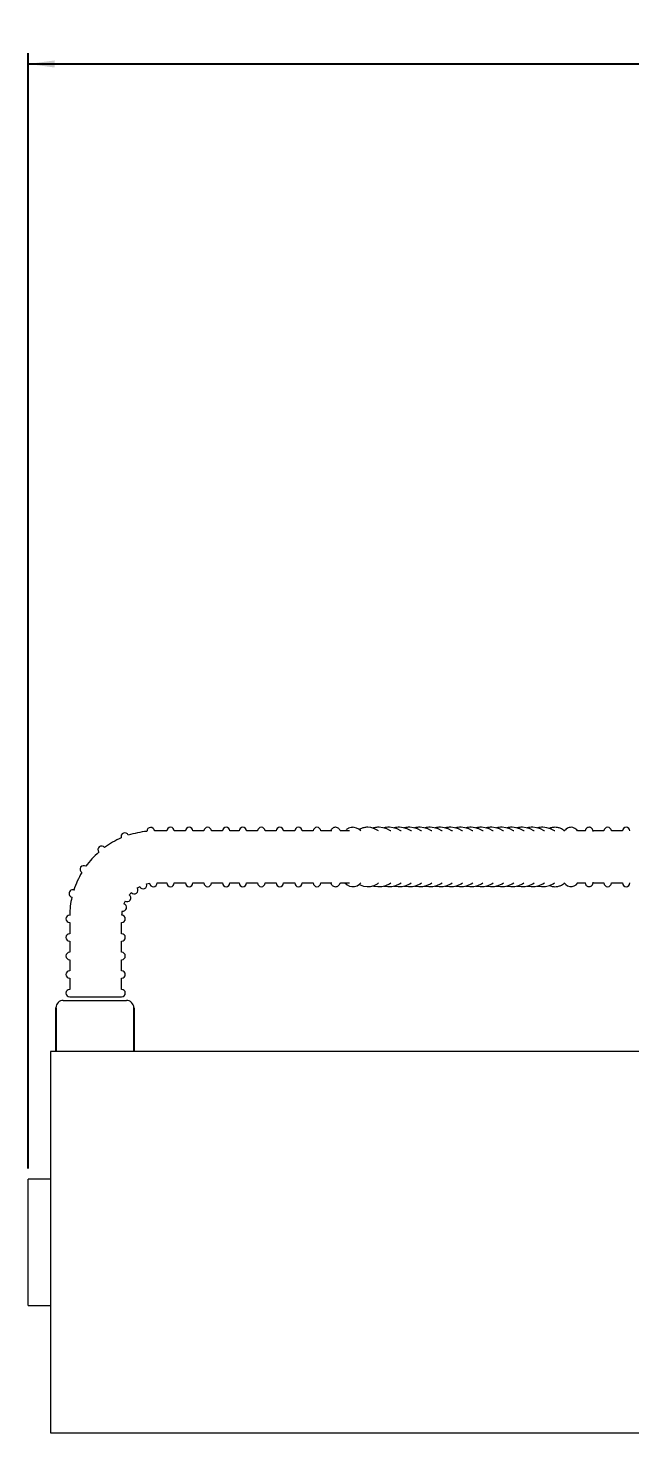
# Model space of a CAD drawing. Header units: inches. Extents: x 2.1 to 23.7, y 8.4 to 18.5.
# Drawn here: x 13.87 to 17.25, y 10.39 to 18.27 of the extents above; entities that cross this region are included whole.
import ezdxf

# ---------------------------------------------------------------- set-up
doc = ezdxf.new("R2010")
doc.units = ezdxf.units.IN
doc.header["$MEASUREMENT"] = 0
doc.layers.add('DIM', color=1, linetype='Continuous')
doc.styles.add('SLDTEXTSTYLE0', font='ARIAL.TTF', dxfattribs={"width": 0.7})
doc.dimstyles.new('SLDDIMSTYLE0', dxfattribs={"dimtxt": 0.15, "dimasz": 0.15, "dimexe": 0, "dimexo": 0.0625, "dimgap": 0.0375, "dimtad": 0, "dimtih": 1, "dimtoh": 1, "dimdec": 3, "dimlfac": 3, "dimrnd": 1e-09, "dimzin": 12, "dimdsep": 46, "dimtxsty": 'SLDTEXTSTYLE0', "dimsah": 1, "dimcen": 0.09, "dimadec": 0, "dimazin": 0, "dimtfac": 1, "dimtdec": 3, "dimtofl": 0, "dimtmove": 0, "dimatfit": 3, "dimfxl": 0, "dimtolj": 1, "dimtzin": 12, "dimarcsym": 0})

# ---------------------------------------------------------------- blocks, each defined once
blk = doc.blocks.new('*D5')
at = {"layer": 'DIM'}
for p, q in [((13.8672, 11.8699), (13.8672, 18.129)), ((13.8672, 18.069), (18.2593, 18.069)), ((23.3063, 18.069), (18.9142, 18.069)), ((23.3063, 14.0115), (23.3063, 18.129))]:
    blk.add_line(p, q, dxfattribs=at)
for points in [[(13.8672, 18.069), (14.0172, 18.049), (14.0172, 18.089)], [(23.3063, 18.069), (23.1563, 18.089), (23.1563, 18.049)]]:
    blk.add_solid(points, dxfattribs=at)
at = {"layer": 'DIM', "char_height": 0.15, "attachment_point": 1, "style": 'SLDTEXTSTYLE0'}
for s, insert in [('28 3/4"', (18.3218, 18.2624)), ('MAX.', (18.3958, 18.0291))]:
    blk.add_mtext(s, dxfattribs=dict(at, insert=insert))

msp = doc.modelspace()

# ---------------------------------------------------------------- linework, layer by layer
at = {"color": 7, "linetype": 'Continuous', "lineweight": 15}
for p, q in [((15.572519, 13.763999), (15.5341, 13.763999)), ((15.67259, 13.763999), (15.621269, 13.763999)), ((16.996474, 13.763999), (16.952442, 13.763999)), ((15.5341, 13.472333), (15.572655, 13.472333)), ((15.621195, 13.472333), (15.672456, 13.472333)), ((16.952868, 13.472333), (16.996588, 13.472333)), ((14.106144, 13.29163), (14.100715, 13.29163)), ((14.065123, 12.813199), (14.419289, 12.813199)), ((14.100715, 12.833297), (14.246548, 12.833297)), ((14.246548, 12.833297), (14.392381, 12.833297)), ((13.992206, 12.525699), (13.992206, 10.3857)), ((14.125774, 12.525699), (14.009342, 12.525699)), ((14.358638, 12.525699), (14.125774, 12.525699)), ((14.475071, 12.525699), (14.358638, 12.525699)), ((13.867206, 11.205266), (13.867206, 11.809866)), ((13.867206, 11.101533), (13.867206, 11.205266))]:
    msp.add_line(p, q, dxfattribs=at)
for p, q in [((14.023456, 12.771533), (14.023456, 12.525699)), ((14.460956, 12.771533), (14.460956, 12.525699))]:
    msp.add_line(p, q)
at = {"color": 7, "linetype": 'Continuous', "lineweight": 15, "flags": 128}
for points in [[(15.735816, 13.763999), (15.725251, 13.773381), (15.711974, 13.780728), (15.698163, 13.784386), (15.691273, 13.784833), (15.691273, 13.784833)], [(15.834712, 13.763999), (15.831245, 13.766818), (15.812291, 13.777046), (15.792425, 13.783068), (15.774033, 13.784833), (15.774033, 13.784833)], [(15.90466, 13.763999), (15.902577, 13.765547), (15.881663, 13.776054), (15.859647, 13.782522), (15.838409, 13.784808), (15.83596, 13.784833), (15.83596, 13.784833)], [(15.962151, 13.763999), (15.960068, 13.765547), (15.939153, 13.776054), (15.917137, 13.782522), (15.895899, 13.784808), (15.89345, 13.784833), (15.89345, 13.784833)], [(16.019641, 13.763999), (16.017558, 13.765547), (15.996644, 13.776054), (15.974627, 13.782522), (15.95339, 13.784808), (15.950941, 13.784833), (15.950941, 13.784833)], [(16.077132, 13.763999), (16.075048, 13.765547), (16.054134, 13.776054), (16.032118, 13.782522), (16.01088, 13.784808), (16.008431, 13.784833), (16.008431, 13.784833)], [(16.134622, 13.763999), (16.132539, 13.765547), (16.111625, 13.776054), (16.089608, 13.782522), (16.06837, 13.784808), (16.065922, 13.784833), (16.065922, 13.784833)], [(16.192113, 13.763999), (16.19003, 13.765547), (16.169115, 13.776054), (16.147099, 13.782522), (16.125861, 13.784808), (16.123412, 13.784833), (16.123412, 13.784833)], [(16.249603, 13.763999), (16.24752, 13.765547), (16.226606, 13.776054), (16.204589, 13.782522), (16.183351, 13.784808), (16.180902, 13.784833), (16.180902, 13.784833)], [(16.307093, 13.763999), (16.30501, 13.765547), (16.284096, 13.776054), (16.26208, 13.782522), (16.240842, 13.784808), (16.238393, 13.784833), (16.238393, 13.784833)], [(16.364584, 13.763999), (16.3625, 13.765547), (16.341586, 13.776054), (16.31957, 13.782522), (16.298332, 13.784808), (16.295883, 13.784833), (16.295883, 13.784833)], [(16.422074, 13.763999), (16.419991, 13.765547), (16.399077, 13.776054), (16.37706, 13.782522), (16.355823, 13.784808), (16.353374, 13.784833), (16.353374, 13.784833)], [(16.479565, 13.763999), (16.477482, 13.765547), (16.456567, 13.776054), (16.434551, 13.782522), (16.413313, 13.784808), (16.410864, 13.784833), (16.410864, 13.784833)], [(16.537055, 13.763999), (16.534972, 13.765547), (16.514058, 13.776054), (16.492041, 13.782522), (16.470803, 13.784808), (16.468355, 13.784833), (16.468355, 13.784833)], [(16.594546, 13.763999), (16.592463, 13.765547), (16.571548, 13.776054), (16.549532, 13.782522), (16.528294, 13.784808), (16.525845, 13.784833), (16.525845, 13.784833)], [(16.652036, 13.763999), (16.649953, 13.765547), (16.629039, 13.776054), (16.607022, 13.782522), (16.585784, 13.784808), (16.583335, 13.784833), (16.583335, 13.784833)], [(16.709526, 13.763999), (16.707443, 13.765547), (16.686529, 13.776054), (16.664513, 13.782522), (16.643275, 13.784808), (16.640826, 13.784833), (16.640826, 13.784833)], [(16.767017, 13.763999), (16.764934, 13.765547), (16.744019, 13.776054), (16.722003, 13.782522), (16.700765, 13.784808), (16.698316, 13.784833), (16.698316, 13.784833)], [(16.824507, 13.763999), (16.822424, 13.765547), (16.80151, 13.776054), (16.779493, 13.782522), (16.758255, 13.784808), (16.755807, 13.784833), (16.755807, 13.784833)], [(16.952812, 13.763999), (16.947873, 13.77032), (16.937222, 13.778727), (16.925847, 13.783541), (16.91584, 13.784833), (16.91584, 13.784833)], [(14.128701, 13.43151), (14.127532, 13.431834), (14.126516, 13.432116), (14.125654, 13.432354), (14.124948, 13.43255), (14.124398, 13.432703), (14.124004, 13.432812), (14.123768, 13.432877), (14.123689, 13.432899)], [(15.646606, 13.472333), (15.658094, 13.462391), (15.671408, 13.455273), (15.685246, 13.451841), (15.700363, 13.452278), (15.714498, 13.456694), (15.727515, 13.464631), (15.735623, 13.472333)], [(15.726597, 13.464071), (15.730948, 13.461446), (15.750648, 13.454362), (15.770778, 13.451554), (15.790769, 13.452959), (15.810147, 13.458419), (15.828514, 13.467739), (15.834532, 13.472333)], [(15.802981, 13.4564), (15.808091, 13.454707), (15.830565, 13.451618), (15.853077, 13.452702), (15.87508, 13.457883), (15.896053, 13.467003), (15.904139, 13.472333)], [(15.863924, 13.455256), (15.865582, 13.454707), (15.888055, 13.451618), (15.910567, 13.452702), (15.93257, 13.457883), (15.953543, 13.467003), (15.961629, 13.472333)], [(15.921414, 13.455256), (15.923072, 13.454707), (15.945546, 13.451618), (15.968058, 13.452702), (15.990061, 13.457883), (16.011034, 13.467003), (16.01912, 13.472333)], [(15.978905, 13.455256), (15.980563, 13.454707), (16.003036, 13.451618), (16.025548, 13.452702), (16.047551, 13.457883), (16.068524, 13.467003), (16.07661, 13.472333)], [(16.036395, 13.455256), (16.038053, 13.454707), (16.060526, 13.451618), (16.083039, 13.452702), (16.105041, 13.457883), (16.126015, 13.467003), (16.1341, 13.472333)], [(16.093886, 13.455256), (16.095543, 13.454707), (16.118017, 13.451618), (16.140529, 13.452702), (16.162532, 13.457883), (16.183505, 13.467003), (16.191591, 13.472333)], [(16.151376, 13.455256), (16.153034, 13.454707), (16.175507, 13.451618), (16.19802, 13.452702), (16.220022, 13.457883), (16.240996, 13.467003), (16.249081, 13.472333)], [(16.208867, 13.455256), (16.210524, 13.454707), (16.232998, 13.451618), (16.25551, 13.452702), (16.277513, 13.457883), (16.298486, 13.467003), (16.306572, 13.472333)], [(16.266357, 13.455256), (16.268015, 13.454707), (16.290488, 13.451618), (16.313, 13.452702), (16.335003, 13.457883), (16.355976, 13.467003), (16.364062, 13.472333)], [(16.323847, 13.455256), (16.325505, 13.454707), (16.347979, 13.451618), (16.370491, 13.452702), (16.392494, 13.457883), (16.413467, 13.467003), (16.421552, 13.472333)], [(16.381338, 13.455256), (16.382996, 13.454707), (16.405469, 13.451618), (16.427982, 13.452702), (16.449984, 13.457883), (16.470957, 13.467003), (16.479043, 13.472333)], [(16.438828, 13.455256), (16.440486, 13.454707), (16.462959, 13.451618), (16.485472, 13.452702), (16.507474, 13.457883), (16.528448, 13.467003), (16.536533, 13.472333)], [(16.496319, 13.455256), (16.497976, 13.454707), (16.52045, 13.451618), (16.542962, 13.452702), (16.564965, 13.457883), (16.585938, 13.467003), (16.594024, 13.472333)], [(16.553809, 13.455256), (16.555467, 13.454707), (16.57794, 13.451618), (16.600453, 13.452702), (16.622455, 13.457883), (16.643428, 13.467003), (16.651514, 13.472333)], [(16.6113, 13.455256), (16.612957, 13.454707), (16.635431, 13.451618), (16.657943, 13.452702), (16.679946, 13.457883), (16.700919, 13.467003), (16.709005, 13.472333)], [(16.66879, 13.455256), (16.670448, 13.454707), (16.692921, 13.451618), (16.715434, 13.452702), (16.737436, 13.457883), (16.758409, 13.467003), (16.766495, 13.472333)], [(16.72628, 13.455256), (16.727938, 13.454707), (16.750412, 13.451618), (16.772924, 13.452702), (16.794927, 13.457883), (16.8159, 13.467003), (16.823985, 13.472333)], [(16.879213, 13.47168), (16.885986, 13.463933), (16.89677, 13.456311), (16.908306, 13.452228), (16.921671, 13.451935), (16.933607, 13.455656), (16.944031, 13.462478), (16.953419, 13.472333)]]:
    msp.add_lwpolyline(points, dxfattribs=at)
at = {"color": 7, "linetype": 'Continuous', "lineweight": 15}
for centre, radius, start, end in [((14.579881, 13.284833), 0.479167, 113.308617, 126.2032616), ((14.409781, 13.732791), 0.020833, 20.7928703, 200.7928703), ((14.579881, 13.284833), 0.479167, 95.386423, 108.3024059), ((14.555739, 13.763391), 0.020833, 2.8879392, 182.8879392), ((14.579881, 13.284833), 0.479167, 90, 90.401299), ((14.667246, 13.763999), 0.020833, 0, 180), ((14.771413, 13.763999), 0.020833, 0, 180), ((14.87558, 13.763999), 0.020833, 0, 180), ((14.979746, 13.763999), 0.020833, 0, 180), ((15.07277, 13.763999), 0.020833, 0, 180), ((15.176937, 13.763999), 0.020833, 0, 180), ((15.281104, 13.763999), 0.020833, 0, 180), ((15.38527, 13.763999), 0.020833, 0, 180), ((15.489437, 13.763999), 0.020833, 0, 180), ((17.121548, 13.763999), 0.020833, 0, 180), ((17.225714, 13.763999), 0.020833, 0, 180), ((14.579881, 13.284833), 0.479167, 131.1928558, 144.0951709), ((14.2803, 13.6588), 0.020833, 38.6978014, 218.6978014), ((14.179837, 13.548586), 0.020833, 56.6027325, 236.6027325), ((14.579881, 13.284833), 0.479167, 149.0931611, 162.0130986), ((14.118124, 13.412823), 0.020833, 74.5076636, 254.5076636), ((14.423342, 13.38804), 0.020833, 236.6027325, 56.6027325), ((14.579881, 13.284833), 0.1875, 134.9939119, 140.2823891), ((14.462654, 13.431168), 0.020833, 218.6978014, 38.6978014), ((14.579881, 13.284833), 0.1875, 117.1490627, 122.4383116), ((14.51332, 13.460121), 0.020833, 203.9776088, 20.7928703), ((14.579881, 13.284833), 0.1875, 99.232838, 104.5347435), ((14.570434, 13.472095), 0.020833, 182.8879392, 2.8879392), ((14.667246, 13.472333), 0.020833, 180, 0), ((14.771413, 13.472333), 0.020833, 180, 0), ((14.87558, 13.472333), 0.020833, 180, 0), ((14.979746, 13.472333), 0.020833, 180, 0), ((15.07277, 13.472333), 0.020833, 180, 0), ((15.176937, 13.472333), 0.020833, 180, 0), ((15.281104, 13.472333), 0.020833, 180, 0), ((15.38527, 13.472333), 0.020833, 180, 0), ((15.489437, 13.472333), 0.020833, 180, 0), ((17.121548, 13.472333), 0.020833, 180, 0), ((17.225714, 13.472333), 0.020833, 180, 0), ((14.579881, 13.284833), 0.479167, 166.9977936, 179.1786473), ((14.399194, 13.334916), 0.020833, 257.6924021, 74.5076636), ((14.579881, 13.284833), 0.1875, 152.8989481, 158.2314343), ((14.100714, 13.270797), 0.020833, 90, 270), ((14.392381, 13.270797), 0.020833, 270, 90), ((14.579881, 13.284833), 0.1875, 170.7954582, 177.9930062), ((14.100714, 13.16663), 0.020833, 90, 270), ((14.392381, 13.16663), 0.020833, 270, 90), ((14.100714, 13.062463), 0.020833, 90, 270), ((14.392381, 13.062463), 0.020833, 270, 90), ((14.100714, 12.958297), 0.020833, 90, 270), ((14.392381, 12.958297), 0.020833, 270, 90), ((14.100714, 12.85413), 0.020833, 90, 270), ((14.392381, 12.85413), 0.020833, 270, 90), ((14.065123, 12.771533), 0.041667, 90, 180), ((14.419289, 12.771533), 0.041667, 0, 90)]:
    msp.add_arc(centre, radius, start, end, dxfattribs=at)
for points in [[(14.646413, 13.763999), (14.579881, 13.763999)], [(14.75058, 13.763999), (14.68808, 13.763999)], [(14.854746, 13.763999), (14.792246, 13.763999)], [(14.958913, 13.763999), (14.896413, 13.763999)], [(15.051937, 13.763999), (15.00058, 13.763999)], [(15.156104, 13.763999), (15.093604, 13.763999)], [(15.26027, 13.763999), (15.19777, 13.763999)], [(15.364437, 13.763999), (15.301937, 13.763999)], [(15.468604, 13.763999), (15.406104, 13.763999)], [(15.5341, 13.763999), (15.51027, 13.763999)], [(17.100715, 13.763999), (17.03823, 13.763999)], [(17.204881, 13.763999), (17.142381, 13.763999)], [(14.591167, 13.472333), (14.646413, 13.472333)], [(14.68808, 13.472333), (14.75058, 13.472333)], [(14.792246, 13.472333), (14.854746, 13.472333)], [(14.896413, 13.472333), (14.958913, 13.472333)], [(15.00058, 13.472333), (15.051937, 13.472333)], [(15.093604, 13.472333), (15.156104, 13.472333)], [(15.19777, 13.472333), (15.26027, 13.472333)], [(15.301937, 13.472333), (15.364437, 13.472333)], [(15.406104, 13.472333), (15.468604, 13.472333)], [(15.51027, 13.472333), (15.5341, 13.472333)], [(17.038233, 13.472333), (17.100715, 13.472333)], [(17.142381, 13.472333), (17.204881, 13.472333)], [(14.100715, 13.249963), (14.100715, 13.187463)], [(14.392381, 13.187463), (14.392381, 13.249963)], [(14.100715, 13.145797), (14.100715, 13.083297)], [(14.392381, 13.083297), (14.392381, 13.145797)], [(14.100715, 13.04163), (14.100715, 12.97913)], [(14.392381, 12.97913), (14.392381, 13.04163)], [(14.100715, 12.937463), (14.100715, 12.874963)], [(14.392381, 12.874963), (14.392381, 12.937463)], [(14.009342, 12.525699), (13.992206, 12.525699)], [(14.492206, 12.525699), (14.475071, 12.525699)], [(16.96054, 12.525699), (14.492206, 12.525699)], [(17.687206, 12.525699), (16.96054, 12.525699)], [(13.992206, 11.809866), (13.867206, 11.809866)], [(13.867206, 11.101533), (13.992206, 11.101533)], [(13.992206, 10.3857), (14.492206, 10.3857)], [(14.492206, 10.3857), (16.96054, 10.3857)], [(16.96054, 10.3857), (17.687206, 10.3857)]]:
    msp.add_open_spline(points, degree=1, dxfattribs=at)
for points, knots in [([(15.593288, 13.784833), (15.589953, 13.784429), (15.583406, 13.783636), (15.575732, 13.778545), (15.570125, 13.772207), (15.567002, 13.767552), (15.565722, 13.764267), (15.565618, 13.763999)], [0, 0, 0, 0, 0.22896908, 0.44938804, 0.68396761, 0.97428246, 1, 1, 1, 1]), ([(15.621051, 13.763999), (15.619851, 13.766504), (15.617225, 13.771153), (15.612018, 13.777534), (15.604537, 13.782853), (15.597537, 13.784757), (15.593769, 13.784824), (15.593288, 13.784833)], [0.573302462, 0.573302462, 0.573302462, 0.573302462, 0.68455161, 0.790782665, 0.88984952, 0.985928928, 1, 1, 1, 1]), ([(15.691273, 13.784833), (15.687947, 13.78465), (15.679696, 13.784198), (15.667027, 13.779707), (15.655481, 13.77284), (15.649361, 13.76649), (15.64696, 13.763999)], [0, 0, 0, 0, 0.2017461, 0.50049922, 0.80409693, 1, 1, 1, 1]), ([(15.774033, 13.784833), (15.770092, 13.784679), (15.759507, 13.784268), (15.743254, 13.780664), (15.731769, 13.774989), (15.726417, 13.772345)], [0, 0, 0, 0, 0.24056033, 0.64612286, 1, 1, 1, 1]), ([(15.83596, 13.784833), (15.831636, 13.784723), (15.820329, 13.784435), (15.809268, 13.781713), (15.802437, 13.780033)], [0, 0, 0, 0, 0.382424107, 1, 1, 1, 1]), ([(15.89345, 13.784833), (15.889124, 13.784743), (15.879466, 13.784543), (15.870019, 13.782265), (15.864803, 13.781007)], [0, 0, 0, 0, 0.44793381, 1, 1, 1, 1]), ([(15.950941, 13.784833), (15.946614, 13.784743), (15.936956, 13.784543), (15.927509, 13.782265), (15.922293, 13.781007)], [0, 0, 0, 0, 0.44793381, 1, 1, 1, 1]), ([(16.008431, 13.784833), (16.004105, 13.784743), (15.994447, 13.784543), (15.984999, 13.782265), (15.979784, 13.781007)], [0, 0, 0, 0, 0.44793049, 1, 1, 1, 1]), ([(16.065922, 13.784833), (16.061595, 13.784743), (16.051937, 13.784543), (16.04249, 13.782265), (16.037274, 13.781007)], [0, 0, 0, 0, 0.44792923, 1, 1, 1, 1]), ([(16.123412, 13.784833), (16.119086, 13.784743), (16.109428, 13.784543), (16.09998, 13.782265), (16.094765, 13.781007)], [0, 0, 0, 0, 0.44793381, 1, 1, 1, 1]), ([(16.180902, 13.784833), (16.176576, 13.784743), (16.166918, 13.784543), (16.157471, 13.782265), (16.152255, 13.781007)], [0, 0, 0, 0, 0.44793508, 1, 1, 1, 1]), ([(16.238393, 13.784833), (16.234067, 13.784743), (16.224409, 13.784543), (16.214961, 13.782265), (16.209745, 13.781007)], [0, 0, 0, 0, 0.44792923, 1, 1, 1, 1]), ([(16.295883, 13.784833), (16.291557, 13.784743), (16.281899, 13.784543), (16.272452, 13.782265), (16.267236, 13.781007)], [0, 0, 0, 0, 0.44793381, 1, 1, 1, 1]), ([(16.353374, 13.784833), (16.349047, 13.784743), (16.339389, 13.784543), (16.329942, 13.782265), (16.324726, 13.781007)], [0, 0, 0, 0, 0.44793224, 1, 1, 1, 1]), ([(16.410864, 13.784833), (16.406538, 13.784743), (16.39688, 13.784543), (16.387432, 13.782265), (16.382217, 13.781007)], [0, 0, 0, 0, 0.4479235, 1, 1, 1, 1]), ([(16.468355, 13.784833), (16.464029, 13.784743), (16.45437, 13.784543), (16.444923, 13.782265), (16.439707, 13.781007)], [0, 0, 0, 0, 0.44792923, 1, 1, 1, 1]), ([(16.525845, 13.784833), (16.521519, 13.784743), (16.511861, 13.784543), (16.502413, 13.782265), (16.497198, 13.781007)], [0, 0, 0, 0, 0.44793224, 1, 1, 1, 1]), ([(16.583335, 13.784833), (16.579009, 13.784743), (16.569351, 13.784543), (16.559904, 13.782265), (16.554688, 13.781007)], [0, 0, 0, 0, 0.44793381, 1, 1, 1, 1]), ([(16.640826, 13.784833), (16.6365, 13.784743), (16.626842, 13.784543), (16.617394, 13.782265), (16.612178, 13.781007)], [0, 0, 0, 0, 0.4479235, 1, 1, 1, 1]), ([(16.698316, 13.784833), (16.69399, 13.784743), (16.684332, 13.784543), (16.674884, 13.782265), (16.669669, 13.781007)], [0, 0, 0, 0, 0.44792766, 1, 1, 1, 1]), ([(16.755807, 13.784833), (16.751481, 13.784743), (16.741822, 13.784543), (16.732375, 13.782265), (16.727159, 13.781007)], [0, 0, 0, 0, 0.44793381, 1, 1, 1, 1]), ([(16.825737, 13.784833), (16.822082, 13.784648), (16.812478, 13.784162), (16.80182, 13.781935), (16.795431, 13.778604), (16.794494, 13.778115)], [0, 0, 0, 0, 0.34390142, 0.90373408, 1, 1, 1, 1]), ([(16.880579, 13.763999), (16.879066, 13.765242), (16.872098, 13.77065), (16.858988, 13.778288), (16.841856, 13.783931), (16.830653, 13.784558), (16.825737, 13.784833)], [0.856640772, 0.856640772, 0.856640772, 0.856640772, 0.870095019, 0.917635137, 0.9638566, 1, 1, 1, 1]), ([(16.91584, 13.784833), (16.912593, 13.784595), (16.905149, 13.784049), (16.894399, 13.779209), (16.885472, 13.772653), (16.880978, 13.766929), (16.879208, 13.764676)], [0, 0, 0, 0, 0.22213758, 0.50924103, 0.80680623, 1, 1, 1, 1]), ([(17.017388, 13.784833), (17.014426, 13.78447), (17.009213, 13.783831), (17.003315, 13.77984), (16.999715, 13.775741), (16.997554, 13.771834), (16.996209, 13.768088), (16.995562, 13.765822), (16.995302, 13.764171), (16.995275, 13.763999)], [0, 0, 0, 0, 0.18457467, 0.32480412, 0.45150208, 0.57750063, 0.73624446, 0.97262797, 1, 1, 1, 1]), ([(17.039883, 13.761242), (17.039588, 13.763168), (17.039077, 13.766506), (17.037669, 13.77097), (17.0348, 13.776321), (17.029805, 13.78131), (17.023599, 13.784365), (17.019177, 13.784698), (17.017388, 13.784833)], [0, 0, 0, 0, 0.27838867, 0.48228693, 0.62712505, 0.75849892, 0.9022893, 1, 1, 1, 1]), ([(15.565905, 13.472333), (15.567097, 13.469783), (15.569404, 13.464847), (15.574849, 13.458566), (15.5824, 13.453288), (15.592418, 13.450792), (15.60256, 13.452585), (15.610475, 13.45745), (15.616232, 13.463681), (15.619258, 13.468738), (15.620822, 13.471891), (15.621035, 13.472333)], [0, 0, 0, 0, 0.081147803, 0.15709003, 0.228075945, 0.29699201, 0.370505066, 0.437961515, 0.509159114, 0.596572911, 0.610656738, 0.610656738, 0.610656738, 0.610656738]), ([(16.795445, 13.458108), (16.798826, 13.456645), (16.807977, 13.452685), (16.823844, 13.45092), (16.841968, 13.452477), (16.859363, 13.458265), (16.87202, 13.465653), (16.878849, 13.470915), (16.880575, 13.472333)], [0, 0, 0, 0, 0.026490815, 0.071697821, 0.115869888, 0.159737917, 0.20403383, 0.219388242, 0.219388242, 0.219388242, 0.219388242]), ([(16.995128, 13.473635), (16.995288, 13.472573), (16.995689, 13.469923), (16.996718, 13.46646), (16.999206, 13.461094), (17.003988, 13.455758), (17.010683, 13.452057), (17.018832, 13.451012), (17.026347, 13.453024), (17.031871, 13.456842), (17.035307, 13.460967), (17.037375, 13.464849), (17.038685, 13.468602), (17.039571, 13.472141), (17.040005, 13.475324), (17.040218, 13.476887)], [0, 0, 0, 0, 0.07349632, 0.18347109, 0.26606659, 0.33034167, 0.400959, 0.47468984, 0.54812511, 0.60809924, 0.66279351, 0.71788718, 0.78957928, 0.89661793, 1, 1, 1, 1])]:
    msp.add_open_spline(points, degree=3, knots=knots, dxfattribs=at)

# ---------------------------------------------------------------- dimensions: what is measured, and where the dimension line sits
at = {"layer": 'DIM'}
dim = msp.add_linear_dim(base=(13.867206, 18.069033), p1=(23.306281, 13.951499), p2=(13.867206, 11.809866), angle=0, text='<>\\PMAX.', dimstyle='SLDDIMSTYLE0', dxfattribs=at)
dim.commit()
dim.dimension.update_dxf_attribs({"geometry": '*D5', "text_midpoint": (18.586744, 18.069033)})

doc.saveas('drawing.dxf')
